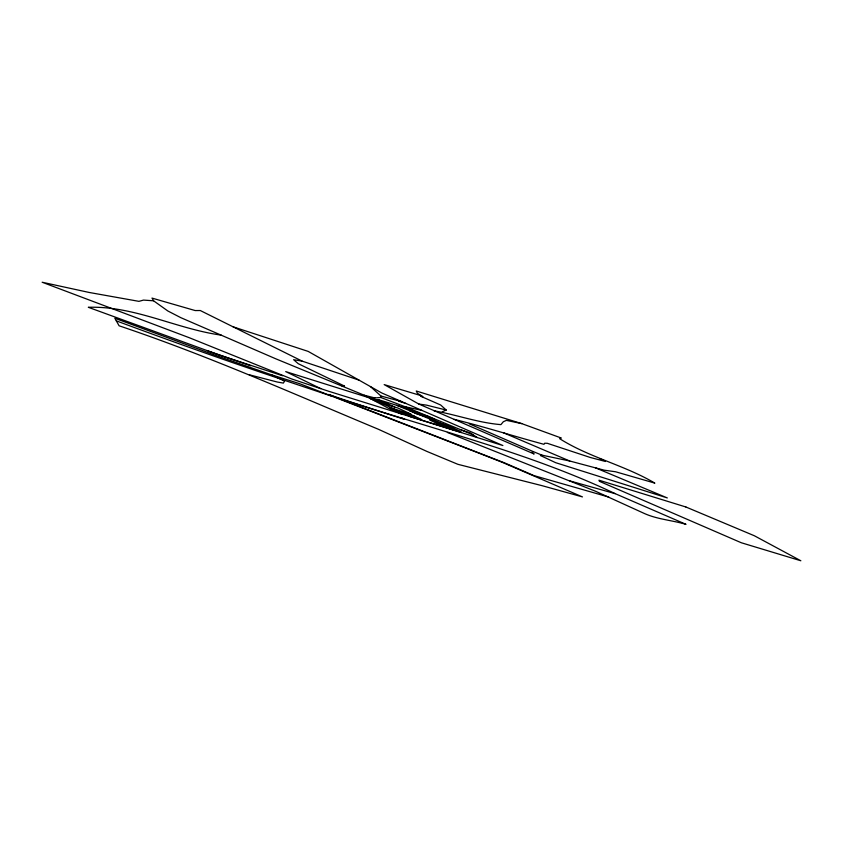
<?xml version="1.0" encoding="UTF-8"?>
<svg xmlns="http://www.w3.org/2000/svg" width="843" height="843" viewBox="0 0 843 843"><rect width="100%" height="100%" fill="white"/><g stroke="black" fill="none" stroke-linecap="round" stroke-linejoin="round"><path stroke-width="1.26" d="M407.959 413.218L421.226 419.403L403.249 413.85L389.982 407.675L411.226 414.229L397.959 408.054L376.716 401.489L370.088 398.402L380.699 397.453L380.941 396.02L370.435 386.568M434.04 410.815C456.348 414.682 478.044 422.775 500.911 424.63L503.345 421.721L506.411 420.372L521.775 423.629L561.301 438.033L559.626 438.666C589.415 457.528 624.547 465.178 654.863 483.123L615.58 471.764L604.094 470.162L569.742 461.005L541.954 455.157L533.197 451.574L531.933 452.312L534.156 454.019L418.866 404.06L384.176 384.598L421.468 395.767M442.312 411.753L446.221 410.046L440.678 405.009L420.815 396.294L422.891 396.631L417.433 393.312L416.263 391.004L521.775 423.629M541.954 455.157L540.426 455.515L555.653 462.681L667.319 497.939L595.601 467.876M402.406 414.429L388.307 408.202L364.123 395.188L275.64 358.749L180.781 317.653L167.873 311.004L153.574 300.793L143.5 300.097L138.937 301.351L89.21 292.468L42.15 282.236L189.327 337.737L291.446 378.886L328.728 391.278L502.881 445.536L381.731 392.954L308.18 351.405L233.026 326.789M221.277 335.135C176.44 328.928 134.437 305.746 88.315 307.295L219.296 355.04L282.574 375.736M341.162 385.62L344.555 386.094L298.243 363.681L293.617 359.698L302.173 361.141L358.992 380.109M418.866 404.06L426.642 405.156L446.221 410.046M380.941 396.02L401.942 401.679M454.187 419.361C484.377 426.779 513.935 436.263 543.988 444.314L544.652 443.228L547.307 443.302L590.184 457.443L605.464 461.479L599.721 458.603M380.699 397.453L405.241 406.79L421.816 410.362M374.945 397.97L364.123 395.188M249.296 374.787L277.284 382.027L283.353 383.091L284.576 381.12L271.351 374.766L213.163 354.45L114.827 318.254L119.105 325.798C207.462 355.44 292.595 393.46 378.507 429.319L426.979 451.458L457.886 464.314L542.218 485.716L582.46 496.906L502.049 462.238L481.616 454.187L299.571 383.66L271.351 374.766M569.784 480.879L615.2 493.661L686.012 524.346C671.966 520.194 656.665 519.33 643.335 513.018L595.548 491.248L447.348 432.438M608.772 497.064L533.967 475.61L504.588 462.881L328.559 394.471C424.082 427.591 523.566 450.067 615.2 493.661M370.088 398.402L388.065 403.955L394.693 407.043M377.949 401.553L389.434 405.093L377.959 399.751M399.171 411.437L410.657 414.988L422.027 420.278M443.039 424.977L439.424 423.871L450.794 429.161M396.61 410.762L414.598 416.316M436.179 422.975L454.156 428.529M338.422 398.317L404.651 419.382L401.595 417.886M368.57 397.59L285.703 371.594L320.814 388.644M398.644 401.173L405.894 403.481M331.879 396.242L272.689 376.357A402.922 26.702 20.1 0 1 207.705 353.902A402.164 26.649 20.1 0 1 118.578 321.699L116.302 320.846M461.184 429.941L470.489 433.028L477.149 437.506M250.645 365.714L208.168 351.025M405.241 406.79L473.439 435.009M396.747 405.325L433.418 420.499L454.409 430.278M503.671 432.859L569.742 461.005M469.309 423.829L533.197 451.574M302.173 361.141L200.286 310.53L195.186 310.561L152.003 298.095L153.574 300.793M378.539 399.698L374.714 400.046L410.541 416.737L461.542 432.48L411.247 409.803L378.539 399.698M685.865 506.98L598.962 480.183L599.415 481.321L741.282 542.744L800.85 560.764L754.359 535.758L685.865 506.98M427.622 416.168L409.645 410.615L416.273 413.702L434.261 419.256L427.622 416.168M447.528 425.43L429.54 419.888L442.807 426.063L460.784 431.616L447.528 425.43"/></g></svg>
